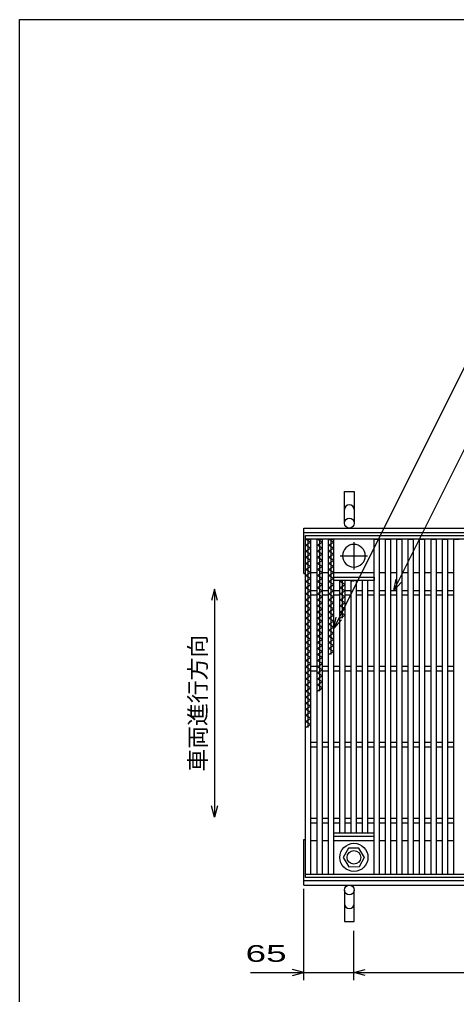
# Model space of a CAD drawing. Units: millimetres, scale not verified. Extents: x -1820 to 1731, y -1282 to 1054.
# Drawn here: x -1729 to -1154, y -230 to 1054 of the extents above; entities that cross this region are included whole.
import ezdxf
from ezdxf.enums import TextEntityAlignment as Align

# ---------------------------------------------------------------- set-up
doc = ezdxf.new("R2010")
doc.units = ezdxf.units.MM
doc.header["$LTSCALE"] = 10
doc.linetypes.add('CHAIN', pattern=[18.5, 12, -1.5, 3.5, -1.5])
for name, color, linetype, lineweight in [('0_2', 150, 'Continuous', 25), ('16', 3, 'Continuous', 25), ('19', 6, 'Continuous', 25), ('22', 2, 'Continuous', 25)]:
    doc.layers.add(name, color=color, linetype=linetype, lineweight=lineweight)
doc.styles.add('ベクトル', font='')
doc.styles.get('ベクトル').set_extended_font_data('ベクトル')

msp = doc.modelspace()

# ---------------------------------------------------------------- linework, layer by layer
at = {"layer": '0_2'}
for p, q in [((-1729, -1146.5), (-1729, 1053.5)), ((-1729, 1053.5), (1731, 1053.5))]:
    msp.add_line(p, q, dxfattribs=at)
at = {"layer": '16'}
for p, q in [((-1352.5, 374), (-852.5, 374)), ((-1352.5, 369.5), (-1352.5, 374)), ((-852.5, 369.5), (-1352.5, 369.5)), ((-1352.5, -71.5), (-1352.5, 369.5)), ((-1352.5, 369.5), (-1345.5, 369.5)), ((-1345.5, 365.5), (-1352.5, 369.5)), ((-1352.5, 361.5), (-1345.5, 365.5)), ((-1345.5, 357.5), (-1352.5, 361.5)), ((-1349, 121.5), (-1349, 369.5)), ((-1345.5, -71.5), (-1345.5, 369.5)), ((-1337.5, -71.5), (-1337.5, 369.5)), ((-1337.5, 369.5), (-1330.5, 369.5)), ((-1330.5, 365.5), (-1337.5, 369.5)), ((-1337.5, 361.5), (-1330.5, 365.5)), ((-1330.5, 357.5), (-1337.5, 361.5)), ((-1334, 169.5), (-1334, 369.5)), ((-1330.5, -71.5), (-1330.5, 369.5)), ((-1322.5, -71.5), (-1322.5, 369.5)), ((-1322.5, 369.5), (-1315.5, 369.5)), ((-1315.5, 365.5), (-1322.5, 369.5)), ((-1322.5, 361.5), (-1315.5, 365.5)), ((-1315.5, 357.5), (-1322.5, 361.5)), ((-1319, 217.5), (-1319, 369.5)), ((-1315.5, -71.5), (-1315.5, 369.5)), ((-1262.5, -71.5), (-1262.5, 369.5)), ((-1262.5, 369.5), (-1255.5, 369.5)), ((-1255.5, -71.5), (-1255.5, 369.5)), ((-1247.5, -71.5), (-1247.5, 369.5)), ((-1247.5, 369.5), (-1240.5, 369.5)), ((-1240.5, -71.5), (-1240.5, 369.5)), ((-1232.5, -71.5), (-1232.5, 369.5)), ((-1232.5, 369.5), (-1225.5, 369.5)), ((-1225.5, -71.5), (-1225.5, 369.5)), ((-1217.5, -71.5), (-1217.5, 369.5)), ((-1217.5, 369.5), (-1210.5, 369.5)), ((-1210.5, -71.5), (-1210.5, 369.5)), ((-1202.5, -71.5), (-1202.5, 369.5)), ((-1202.5, 369.5), (-1195.5, 369.5)), ((-1195.5, -71.5), (-1195.5, 369.5)), ((-1187.5, -71.5), (-1187.5, 369.5)), ((-1187.5, 369.5), (-1180.5, 369.5)), ((-1180.5, -71.5), (-1180.5, 369.5)), ((-1172.5, -71.5), (-1172.5, 369.5)), ((-1172.5, 369.5), (-1165.5, 369.5)), ((-1165.5, -71.5), (-1165.5, 369.5)), ((-1157.5, -71.5), (-1157.5, 369.5)), ((-1157.5, 369.5), (-1150.5, 369.5)), ((-1352.5, 353.5), (-1345.5, 357.5)), ((-1345.5, 349.5), (-1352.5, 353.5)), ((-1352.5, 345.5), (-1345.5, 349.5)), ((-1337.5, 353.5), (-1330.5, 357.5)), ((-1330.5, 349.5), (-1337.5, 353.5)), ((-1337.5, 345.5), (-1330.5, 349.5)), ((-1322.5, 353.5), (-1315.5, 357.5)), ((-1315.5, 349.5), (-1322.5, 353.5)), ((-1322.5, 345.5), (-1315.5, 349.5)), ((-1345.5, 341.5), (-1352.5, 345.5)), ((-1352.5, 337.5), (-1345.5, 341.5)), ((-1345.5, 333.5), (-1352.5, 337.5)), ((-1330.5, 341.5), (-1337.5, 345.5)), ((-1337.5, 337.5), (-1330.5, 341.5)), ((-1330.5, 333.5), (-1337.5, 337.5)), ((-1315.5, 341.5), (-1322.5, 345.5)), ((-1322.5, 337.5), (-1315.5, 341.5)), ((-1315.5, 333.5), (-1322.5, 337.5)), ((-1352.5, 329.5), (-1345.5, 333.5)), ((-1345.5, 325.5), (-1352.5, 329.5)), ((-1352.5, 321.5), (-1345.5, 325.5)), ((-1345.5, 317.5), (-1352.5, 321.5)), ((-1345.5, 325.5), (-1337.5, 325.5)), ((-1337.5, 329.5), (-1330.5, 333.5)), ((-1330.5, 325.5), (-1337.5, 329.5)), ((-1337.5, 321.5), (-1330.5, 325.5)), ((-1330.5, 317.5), (-1337.5, 321.5)), ((-1330.5, 325.5), (-1322.5, 325.5)), ((-1322.5, 329.5), (-1315.5, 333.5)), ((-1315.5, 325.5), (-1322.5, 329.5)), ((-1322.5, 321.5), (-1315.5, 325.5)), ((-1315.5, 317.5), (-1322.5, 321.5)), ((-1315.5, 325.5), (-1262.5, 325.5)), ((-1255.5, 325.5), (-1247.5, 325.5)), ((-1240.5, 325.5), (-1232.5, 325.5)), ((-1225.5, 325.5), (-1217.5, 325.5)), ((-1210.5, 325.5), (-1202.5, 325.5)), ((-1195.5, 325.5), (-1187.5, 325.5)), ((-1180.5, 325.5), (-1172.5, 325.5)), ((-1165.5, 325.5), (-1157.5, 325.5)), ((-1352.5, 313.5), (-1345.5, 317.5)), ((-1345.5, 309.5), (-1352.5, 313.5)), ((-1352.5, 305.5), (-1345.5, 309.5)), ((-1337.5, 313.5), (-1330.5, 317.5)), ((-1330.5, 309.5), (-1337.5, 313.5)), ((-1337.5, 305.5), (-1330.5, 309.5)), ((-1322.5, 313.5), (-1315.5, 317.5)), ((-1315.5, 309.5), (-1322.5, 313.5)), ((-1322.5, 305.5), (-1315.5, 309.5)), ((-1315.5, 319.5), (-1262.5, 319.5)), ((-1315.5, 315), (-1315.5, 319.5)), ((-1262.5, 315), (-1315.5, 315)), ((-1307.5, -17), (-1307.5, 315)), ((-1307.5, 313.5), (-1304.9, 315)), ((-1300.5, 309.5), (-1307.5, 313.5)), ((-1307.5, 305.5), (-1300.5, 309.5)), ((-1304, 265.5), (-1304, 315)), ((-1300.5, -17), (-1300.5, 315)), ((-1292.5, -17), (-1292.5, 315)), ((-1292.5, 313.5), (-1289.9, 315)), ((-1289, 313.5), (-1289, 315)), ((-1285.5, -17), (-1285.5, 315)), ((-1277.5, -17), (-1277.5, 315)), ((-1270.5, -17), (-1270.5, 315)), ((-1262.5, 319.5), (-1262.5, 315)), ((-1345.5, 301.5), (-1352.5, 305.5)), ((-1352.5, 297.5), (-1345.5, 301.5)), ((-1345.5, 293.5), (-1352.5, 297.5)), ((-1345.5, 302), (-1337.5, 302)), ((-1345.5, 296), (-1337.5, 296)), ((-1330.5, 301.5), (-1337.5, 305.5)), ((-1337.5, 297.5), (-1330.5, 301.5)), ((-1330.5, 293.5), (-1337.5, 297.5)), ((-1330.5, 302), (-1322.5, 302)), ((-1330.5, 296), (-1322.5, 296)), ((-1315.5, 301.5), (-1322.5, 305.5)), ((-1322.5, 297.5), (-1315.5, 301.5)), ((-1315.5, 293.5), (-1322.5, 297.5)), ((-1315.5, 302), (-1307.5, 302)), ((-1315.5, 296), (-1307.5, 296)), ((-1300.5, 301.5), (-1307.5, 305.5)), ((-1307.5, 297.5), (-1300.5, 301.5)), ((-1300.5, 293.5), (-1307.5, 297.5)), ((-1300.5, 302), (-1292.5, 302)), ((-1300.5, 296), (-1292.5, 296)), ((-1285.5, 302), (-1277.5, 302)), ((-1285.5, 296), (-1277.5, 296)), ((-1270.5, 302), (-1262.5, 302)), ((-1270.5, 296), (-1262.5, 296)), ((-1255.5, 302), (-1247.5, 302)), ((-1255.5, 296), (-1247.5, 296)), ((-1240.5, 302), (-1232.5, 302)), ((-1240.5, 296), (-1232.5, 296)), ((-1225.5, 302), (-1217.5, 302)), ((-1225.5, 296), (-1217.5, 296)), ((-1210.5, 302), (-1202.5, 302)), ((-1210.5, 296), (-1202.5, 296)), ((-1195.5, 302), (-1187.5, 302)), ((-1195.5, 296), (-1187.5, 296)), ((-1180.5, 302), (-1172.5, 302)), ((-1180.5, 296), (-1172.5, 296)), ((-1165.5, 302), (-1157.5, 302)), ((-1165.5, 296), (-1157.5, 296)), ((-1352.5, 289.5), (-1345.5, 293.5)), ((-1345.5, 285.5), (-1352.5, 289.5)), ((-1352.5, 281.5), (-1345.5, 285.5)), ((-1337.5, 289.5), (-1330.5, 293.5)), ((-1330.5, 285.5), (-1337.5, 289.5)), ((-1337.5, 281.5), (-1330.5, 285.5)), ((-1322.5, 289.5), (-1315.5, 293.5)), ((-1315.5, 285.5), (-1322.5, 289.5)), ((-1322.5, 281.5), (-1315.5, 285.5)), ((-1307.5, 289.5), (-1300.5, 293.5)), ((-1300.5, 285.5), (-1307.5, 289.5)), ((-1307.5, 281.5), (-1300.5, 285.5)), ((-1345.5, 277.5), (-1352.5, 281.5)), ((-1352.5, 273.5), (-1345.5, 277.5)), ((-1345.5, 269.5), (-1352.5, 273.5)), ((-1330.5, 277.5), (-1337.5, 281.5)), ((-1337.5, 273.5), (-1330.5, 277.5)), ((-1330.5, 269.5), (-1337.5, 273.5)), ((-1315.5, 277.5), (-1322.5, 281.5)), ((-1322.5, 273.5), (-1315.5, 277.5)), ((-1315.5, 269.5), (-1322.5, 273.5)), ((-1300.5, 277.5), (-1307.5, 281.5)), ((-1307.5, 273.5), (-1300.5, 277.5)), ((-1300.5, 269.5), (-1307.5, 273.5)), ((-1352.5, 265.5), (-1345.5, 269.5)), ((-1345.5, 261.5), (-1352.5, 265.5)), ((-1352.5, 257.5), (-1345.5, 261.5)), ((-1345.5, 253.5), (-1352.5, 257.5)), ((-1337.5, 265.5), (-1330.5, 269.5)), ((-1330.5, 261.5), (-1337.5, 265.5)), ((-1337.5, 257.5), (-1330.5, 261.5)), ((-1330.5, 253.5), (-1337.5, 257.5)), ((-1322.5, 265.5), (-1315.5, 269.5)), ((-1315.5, 261.5), (-1322.5, 265.5)), ((-1322.5, 257.5), (-1315.5, 261.5)), ((-1315.5, 253.5), (-1322.5, 257.5)), ((-1307.5, 265.5), (-1300.5, 269.5)), ((-1352.5, 249.5), (-1345.5, 253.5)), ((-1345.5, 245.5), (-1352.5, 249.5)), ((-1352.5, 241.5), (-1345.5, 245.5)), ((-1337.5, 249.5), (-1330.5, 253.5)), ((-1330.5, 245.5), (-1337.5, 249.5)), ((-1337.5, 241.5), (-1330.5, 245.5)), ((-1322.5, 249.5), (-1315.5, 253.5)), ((-1315.5, 245.5), (-1322.5, 249.5)), ((-1322.5, 241.5), (-1315.5, 245.5)), ((-1345.5, 237.5), (-1352.5, 241.5)), ((-1352.5, 233.5), (-1345.5, 237.5)), ((-1345.5, 229.5), (-1352.5, 233.5)), ((-1330.5, 237.5), (-1337.5, 241.5)), ((-1337.5, 233.5), (-1330.5, 237.5)), ((-1330.5, 229.5), (-1337.5, 233.5)), ((-1315.5, 237.5), (-1322.5, 241.5)), ((-1322.5, 233.5), (-1315.5, 237.5)), ((-1315.5, 229.5), (-1322.5, 233.5)), ((-1352.5, 225.5), (-1345.5, 229.5)), ((-1345.5, 221.5), (-1352.5, 225.5)), ((-1352.5, 217.5), (-1345.5, 221.5)), ((-1337.5, 225.5), (-1330.5, 229.5)), ((-1330.5, 221.5), (-1337.5, 225.5)), ((-1337.5, 217.5), (-1330.5, 221.5)), ((-1322.5, 225.5), (-1315.5, 229.5)), ((-1315.5, 221.5), (-1322.5, 225.5)), ((-1322.5, 217.5), (-1315.5, 221.5)), ((-1345.5, 213.5), (-1352.5, 217.5)), ((-1352.5, 209.5), (-1345.5, 213.5)), ((-1345.5, 205.5), (-1352.5, 209.5)), ((-1352.5, 201.5), (-1345.5, 205.5)), ((-1330.5, 213.5), (-1337.5, 217.5)), ((-1337.5, 209.5), (-1330.5, 213.5)), ((-1330.5, 205.5), (-1337.5, 209.5)), ((-1337.5, 201.5), (-1330.5, 205.5)), ((-1345.5, 197.5), (-1352.5, 201.5)), ((-1352.5, 193.5), (-1345.5, 197.5)), ((-1345.5, 189.5), (-1352.5, 193.5)), ((-1345.5, 202), (-1337.5, 202)), ((-1345.5, 196), (-1337.5, 196)), ((-1330.5, 197.5), (-1337.5, 201.5)), ((-1337.5, 193.5), (-1330.5, 197.5)), ((-1330.5, 189.5), (-1337.5, 193.5)), ((-1330.5, 202), (-1322.5, 202)), ((-1330.5, 196), (-1322.5, 196)), ((-1315.5, 202), (-1307.5, 202)), ((-1315.5, 196), (-1307.5, 196)), ((-1300.5, 202), (-1292.5, 202)), ((-1300.5, 196), (-1292.5, 196)), ((-1285.5, 202), (-1277.5, 202)), ((-1285.5, 196), (-1277.5, 196)), ((-1270.5, 202), (-1262.5, 202)), ((-1270.5, 196), (-1262.5, 196)), ((-1255.5, 202), (-1247.5, 202)), ((-1255.5, 196), (-1247.5, 196)), ((-1240.5, 202), (-1232.5, 202)), ((-1240.5, 196), (-1232.5, 196)), ((-1225.5, 202), (-1217.5, 202)), ((-1225.5, 196), (-1217.5, 196)), ((-1210.5, 202), (-1202.5, 202)), ((-1210.5, 196), (-1202.5, 196)), ((-1195.5, 202), (-1187.5, 202)), ((-1195.5, 196), (-1187.5, 196)), ((-1180.5, 202), (-1172.5, 202)), ((-1180.5, 196), (-1172.5, 196)), ((-1165.5, 202), (-1157.5, 202)), ((-1165.5, 196), (-1157.5, 196)), ((-1352.5, 185.5), (-1345.5, 189.5)), ((-1345.5, 181.5), (-1352.5, 185.5)), ((-1352.5, 177.5), (-1345.5, 181.5)), ((-1337.5, 185.5), (-1330.5, 189.5)), ((-1330.5, 181.5), (-1337.5, 185.5)), ((-1337.5, 177.5), (-1330.5, 181.5)), ((-1345.5, 173.5), (-1352.5, 177.5)), ((-1352.5, 169.5), (-1345.5, 173.5)), ((-1345.5, 165.5), (-1352.5, 169.5)), ((-1330.5, 173.5), (-1337.5, 177.5)), ((-1337.5, 169.5), (-1330.5, 173.5)), ((-1352.5, 161.5), (-1345.5, 165.5)), ((-1345.5, 157.5), (-1352.5, 161.5)), ((-1352.5, 153.5), (-1345.5, 157.5)), ((-1345.5, 149.5), (-1352.5, 153.5)), ((-1352.5, 145.5), (-1345.5, 149.5)), ((-1345.5, 141.5), (-1352.5, 145.5)), ((-1352.5, 137.5), (-1345.5, 141.5)), ((-1345.5, 133.5), (-1352.5, 137.5)), ((-1352.5, 129.5), (-1345.5, 133.5)), ((-1345.5, 125.5), (-1352.5, 129.5)), ((-1352.5, 121.5), (-1345.5, 125.5)), ((-1345.5, 102), (-1337.5, 102)), ((-1345.5, 96), (-1337.5, 96)), ((-1330.5, 102), (-1322.5, 102)), ((-1330.5, 96), (-1322.5, 96)), ((-1315.5, 102), (-1307.5, 102)), ((-1315.5, 96), (-1307.5, 96)), ((-1300.5, 102), (-1292.5, 102)), ((-1300.5, 96), (-1292.5, 96)), ((-1285.5, 102), (-1277.5, 102)), ((-1285.5, 96), (-1277.5, 96)), ((-1270.5, 102), (-1262.5, 102)), ((-1270.5, 96), (-1262.5, 96)), ((-1255.5, 102), (-1247.5, 102)), ((-1255.5, 96), (-1247.5, 96)), ((-1240.5, 102), (-1232.5, 102)), ((-1240.5, 96), (-1232.5, 96)), ((-1225.5, 102), (-1217.5, 102)), ((-1225.5, 96), (-1217.5, 96)), ((-1210.5, 102), (-1202.5, 102)), ((-1210.5, 96), (-1202.5, 96)), ((-1195.5, 102), (-1187.5, 102)), ((-1195.5, 96), (-1187.5, 96)), ((-1180.5, 102), (-1172.5, 102)), ((-1180.5, 96), (-1172.5, 96)), ((-1165.5, 102), (-1157.5, 102)), ((-1165.5, 96), (-1157.5, 96)), ((-1345.5, 2), (-1337.5, 2)), ((-1330.5, 2), (-1322.5, 2)), ((-1315.5, 2), (-1307.5, 2)), ((-1300.5, 2), (-1292.5, 2)), ((-1285.5, 2), (-1277.5, 2)), ((-1270.5, 2), (-1262.5, 2)), ((-1255.5, 2), (-1247.5, 2)), ((-1240.5, 2), (-1232.5, 2)), ((-1225.5, 2), (-1217.5, 2)), ((-1210.5, 2), (-1202.5, 2)), ((-1195.5, 2), (-1187.5, 2)), ((-1180.5, 2), (-1172.5, 2)), ((-1165.5, 2), (-1157.5, 2)), ((-1345.5, -4), (-1337.5, -4)), ((-1330.5, -4), (-1322.5, -4)), ((-1315.5, -4), (-1307.5, -4)), ((-1300.5, -4), (-1292.5, -4)), ((-1285.5, -4), (-1277.5, -4)), ((-1270.5, -4), (-1262.5, -4)), ((-1255.5, -4), (-1247.5, -4)), ((-1240.5, -4), (-1232.5, -4)), ((-1225.5, -4), (-1217.5, -4)), ((-1210.5, -4), (-1202.5, -4)), ((-1195.5, -4), (-1187.5, -4)), ((-1180.5, -4), (-1172.5, -4)), ((-1165.5, -4), (-1157.5, -4)), ((-1315.5, -17), (-1262.5, -17)), ((-1315.5, -21.5), (-1315.5, -17)), ((-1315.5, -21.5), (-1262.5, -21.5)), ((-1262.5, -21.5), (-1262.5, -17)), ((-1345.5, -27.5), (-1337.5, -27.5)), ((-1330.5, -27.5), (-1322.5, -27.5)), ((-1315.5, -27.5), (-1262.5, -27.5)), ((-1296.3, -37.5), (-1303, -49.8)), ((-1282.3, -37.2), (-1296.3, -37.5)), ((-1275, -49.5), (-1282.3, -37.2)), ((-1255.5, -27.5), (-1247.5, -27.5)), ((-1240.5, -27.5), (-1232.5, -27.5)), ((-1225.5, -27.5), (-1217.5, -27.5)), ((-1210.5, -27.5), (-1202.5, -27.5)), ((-1195.5, -27.5), (-1187.5, -27.5)), ((-1180.5, -27.5), (-1172.5, -27.5)), ((-1165.5, -27.5), (-1157.5, -27.5)), ((-1303, -49.8), (-1295.7, -61.8)), ((-1281.7, -61.5), (-1275, -49.2)), ((-1295.7, -61.8), (-1281.7, -61.5)), ((-1352.5, -71.5), (-852.5, -71.5)), ((-1352.5, -76), (-1352.5, -71.5)), ((-1352.5, -71.5), (-1345.5, -71.5)), ((-852.5, -76), (-1352.5, -76)), ((-1337.5, -71.5), (-1330.5, -71.5)), ((-1322.5, -71.5), (-1315.5, -71.5)), ((-1307.5, -71.5), (-1300.5, -71.5)), ((-1292.5, -71.5), (-1285.5, -71.5)), ((-1277.5, -71.5), (-1270.5, -71.5)), ((-1262.5, -71.5), (-1255.5, -71.5)), ((-1247.5, -71.5), (-1240.5, -71.5)), ((-1232.5, -71.5), (-1225.5, -71.5)), ((-1217.5, -71.5), (-1210.5, -71.5)), ((-1202.5, -71.5), (-1195.5, -71.5)), ((-1187.5, -71.5), (-1180.5, -71.5)), ((-1172.5, -71.5), (-1165.5, -71.5)), ((-1157.5, -71.5), (-1150.5, -71.5))]:
    msp.add_line(p, q, dxfattribs=at)
at = {"layer": '16', "linetype": 'CHAIN'}
for p, q in [((-1289, 365.5), (-1289, 329.5)), ((-1307, 347.5), (-1271, 347.5))]:
    msp.add_line(p, q, dxfattribs=at)
at = {"layer": '16'}
for radius in [18.5, 9]:
    msp.add_circle((-1289, -49.5), radius, dxfattribs=at)
for start, end in [(90, 270), (270, 90)]:
    msp.add_arc((-1289, 347.5), 15, start, end, dxfattribs=at)
at = {"layer": '19'}
for p, q in [((-1301.5, 390.5), (-1301.5, 432.1)), ((-1301.5, 432.1), (-1288.5, 432.1)), ((-1288.5, 432.1), (-1288.5, 390.5)), ((-1355, 384), (-345, 384)), ((-1355, 324), (-1355, 384)), ((-1355, 378), (-345, 378)), ((-1355, 324), (-1352.5, 324)), ((-1355, -86), (-1355, -26)), ((-1355, -26), (-1352.5, -26)), ((-1355, -80), (-345, -80)), ((-1355, -86), (-345, -86)), ((-1301.5, -92.5), (-1301.5, -134.1)), ((-1288.5, -134.1), (-1288.5, -92.5)), ((-1301.5, -134.1), (-1288.5, -134.1))]:
    msp.add_line(p, q, dxfattribs=at)
for centre in [(-1295, 390.5), (-1295, -92.5)]:
    msp.add_circle(centre, 6.5, dxfattribs=at)
for centre, start, end in [((-1295, 408.3), 0, 180), ((-1295, -110.3), 180, 0)]:
    msp.add_arc(centre, 6.5, start, end, dxfattribs=at)
at = {"layer": '22', "color": 4}
for p, q in [((-1315.5, 252), (-1110.2, 662.5)), ((-1236.5, 302), (-1078.8, 617.5)), ((-1236.5, 302), (-1233.5, 316.6)), ((-1236.5, 302), (-1226.5, 313)), ((-1472.5, 303.5), (-1476.5, 288.5)), ((-1468.5, 288.5), (-1472.5, 303.5)), ((-1472.5, 303.5), (-1472.5, 3.5)), ((-1315.5, 252), (-1312.5, 266.6)), ((-1315.5, 252), (-1305.5, 263)), ((-1472.5, 3.5), (-1476.5, 18.5)), ((-1468.5, 18.5), (-1472.5, 3.5)), ((-1355, -211), (-1355, -91)), ((-1289, -211), (-1289, -146)), ((-1425, -201), (-1355, -201)), ((-1355, -201), (-1370, -197)), ((-1370, -205), (-1355, -201)), ((-1355, -201), (-1289, -201)), ((-1289, -201), (-1274, -197)), ((-1274, -205), (-1289, -201)), ((-1289, -201), (-914, -201))]:
    msp.add_line(p, q, dxfattribs=at)

# ---------------------------------------------------------------- texts
at = {"layer": '22', "style": 'ベクトル'}
msp.add_text('車両進行方向', height=21.99, rotation=90, dxfattribs=at).set_placement((-1494.5, 63.5), align=Align.MIDDLE_LEFT)
at = {"layer": '22', "style": 'ベクトル', "width": 1.65}
msp.add_text(' 65 ', height=21.99, dxfattribs=at).set_placement((-1445, -176), align=Align.MIDDLE_LEFT)

doc.saveas('drawing.dxf')
